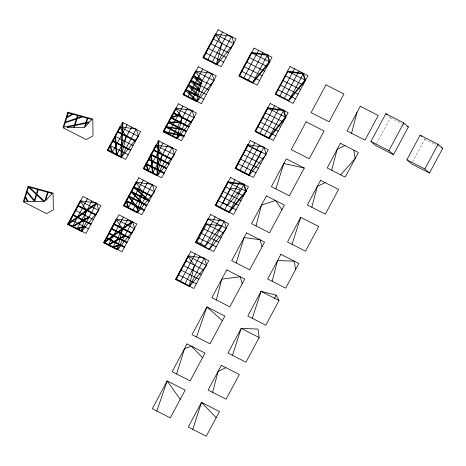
<?xml version="1.0" encoding="UTF-8"?>
<svg xmlns="http://www.w3.org/2000/svg" width="466" height="466" viewBox="0 0 466 466"><rect width="100%" height="100%" fill="white"/><g stroke="black" fill="none" stroke-linecap="round" stroke-linejoin="round"><path stroke-width="0.35" stroke-dasharray="2.33 1.75" d="M376.551 143.604L390.421 117.741L388.883 116.395M412.509 161.958L424.724 139.183L423.18 137.837M390.421 117.741L401.977 123.641M402.618 123.968L404.546 124.952M424.724 139.183L436.281 145.083M436.922 145.409L439.49 146.72"/><path stroke-width="0.7" d="M120.904 157.094L122.302 122.447M121.515 157.089L122.919 122.447M156.856 175.449L158.259 140.808M157.473 175.449L158.871 140.802M201.9 80.886L195.487 77.735L201.225 83.478M200.537 86.111L193.023 82.325L199.745 89.152M199.454 90.258L190.78 81.375M200.939 84.585L193.256 76.75M186.353 89.618L197.135 95.116L188.305 85.989M197.823 96.526L188.06 91.581L196.786 100.499M199.18 91.324L190.53 86.973L198.266 94.825M216.352 299.953L221.781 279.151L240.223 276.787L242.238 283.707M212.613 392.337L218.041 371.536L225.841 367.662M256.044 225.928L261.473 205.127L275.423 200.462L281.93 209.677M272.15 281.301L277.579 260.5L294.372 261.21L295.555 269.674M311.841 207.271L317.27 186.47L325.076 182.596M331.687 170.259L337.116 149.458L344.922 145.584M351.539 133.247L356.962 112.446M200.788 85.15L191.316 80.368M199.425 90.363L188.835 84.993M24.121 201.155L25.216 197.642M25.566 196.512L26.836 192.441M27.133 191.479L28.414 187.349M34.035 201.388L34.129 201.079M34.432 200.118L36.191 194.462M36.465 193.571L37.694 189.627M34.851 200.811L36.651 195.021M36.931 194.13L38.282 189.79M63.859 126.997L65.141 122.867M65.438 121.906L66.708 117.834M67.057 116.704L68.187 113.081M44.701 201.242L47.48 192.312M45.616 200.363L48.068 192.475M73.727 127.358L74.205 125.82M74.484 124.929L76.243 119.273M76.541 118.317L77.385 115.603M74.379 127.323L74.915 125.587M75.195 124.696L76.995 118.906M77.292 117.945L77.973 115.766M84.294 127.55L85.546 123.519M85.82 122.628L87.171 118.288M85.307 126.333L86.257 123.286M86.536 122.389L87.759 118.451M176.655 373.982L184.565 348.551L191.543 346.221L202.547 357.731M236.198 262.94L244.102 237.514L260.069 239.769L262.084 246.695M275.889 188.916L283.8 163.49L304.257 168.04L289.369 195.802L271.393 186.621L286.275 158.859L304.257 168.04M192.767 429.349L201.504 402.379L219.48 411.56L206.252 436.234L188.27 427.054L201.504 402.379L216.172 417.728M232.458 355.325L241.196 328.355L257.983 329.072L259.172 337.53L245.943 362.21L227.967 353.03L241.196 328.355L259.172 337.53M252.304 318.313L261.042 291.343L276.181 295.141L279.017 300.518L265.789 325.192L247.813 316.018L261.042 291.343L279.017 300.518M291.996 244.283L300.733 217.313L318.709 226.493L305.48 251.168L287.505 241.988L300.733 217.313M156.809 410.995L167.201 380.938L185.177 390.118L170.294 417.88L152.318 408.699L167.201 380.938L180.22 399.374M196.501 336.97L206.892 306.913L224.874 316.094L209.985 343.85L192.009 334.675L206.892 306.913L222.393 320.719M193.798 75.737L200.66 79.436L200.881 79.179M68.036 224.233L82.919 196.477L100.895 205.652L86.012 233.414L68.036 224.233L96.404 203.357L81.515 231.119M87.41 198.766L72.527 226.528L88.959 217.238M112.219 152.504L127.107 124.742M91.907 201.062L77.024 228.823L83.996 226.493M116.716 154.799L131.598 127.037M121.207 157.094L136.095 129.332M103.988 242.594L118.871 214.832L136.853 224.012L121.964 251.768L103.988 242.594L132.356 221.717L117.473 249.473M123.368 217.127L108.485 244.883L124.917 235.592M128.331 207.871L143.213 180.115M148.176 170.859L163.059 143.097M168.022 133.847L182.905 106.085M187.868 96.835L202.751 69.073M207.714 59.823L222.597 32.061M127.865 219.422L112.976 247.178L119.954 244.848M132.822 210.166L147.71 182.41M152.667 173.154L167.556 145.392M172.519 136.142L187.402 108.38M192.365 99.13L207.248 71.368M212.211 62.118L227.093 34.356M137.319 212.461L152.201 184.699M157.164 175.449L172.047 147.687M177.01 138.437L191.893 110.675M196.856 101.425L211.739 73.663M216.702 64.407L231.59 36.651M243.671 78.177L258.554 50.415M248.162 80.472L263.051 52.71M252.659 82.767L267.542 55.005M180.394 281.598L195.277 253.836M200.24 244.586L215.123 216.824M220.086 207.574L234.969 179.812M239.932 170.562L254.815 142.8M259.778 133.544L274.666 105.788M279.623 96.532L294.512 68.776M184.891 283.893L199.774 256.131M204.737 246.881L219.62 219.119M224.583 209.869L239.466 182.107M244.429 172.851L259.312 145.095M264.274 135.839L279.157 108.083M284.12 98.827L299.003 71.071M189.382 286.188L204.265 258.426M209.228 249.176L224.111 221.414M229.074 212.164L243.963 184.402M248.92 175.146L263.808 147.39M268.765 138.134L283.654 110.378M303.5 73.36L288.611 101.122L305.51 80.286L303.5 73.36L287.534 71.106L305.51 80.286M274.526 298.223L276.181 295.141M370.919 141.466L385.801 113.704L403.777 122.884L408.397 126.915L393.514 154.677L375.538 145.497L370.919 141.466L388.894 150.64L393.514 154.677M388.894 150.64L403.777 122.884M406.87 159.821L420.105 135.146L438.081 144.326L442.7 148.357L429.471 173.032L411.49 163.857L406.87 159.821L424.852 169.001L429.471 173.032M424.852 169.001L438.081 144.326M185.8 90.649L194.631 99.549L194.444 99.835M340.681 174.849L355.098 158.638L353.91 150.174M85.476 126.432L88.738 122.907M89.693 121.882L91.802 119.605M45.785 200.456L52.11 193.635M179.142 115.259L179.107 115.58M67.861 223.989L96.229 203.112M68.211 224.484L96.579 203.607M103.813 242.343L132.181 221.466M104.163 242.838L132.53 221.962M67.203 116.82L71.886 114.17M66.76 117.77L72.9 114.298M72.387 226.26L88.82 216.97M72.667 226.796L89.099 217.505M108.339 244.615L124.772 235.324M108.625 245.157L125.057 235.866M176.748 115.417L176.806 115.114M172.164 117.595L172.129 117.91M65.566 122.034L76.471 118.387M77.42 118.067L81.305 116.768M65.211 122.797L76.115 119.15M77.065 118.83L82.663 116.96M170.882 117.38L179.87 114.374M171.057 117.968L180.144 114.927M76.937 228.532L83.915 226.196M77.106 229.115L84.084 226.785M112.894 246.887L119.867 244.557M113.063 247.475L120.036 245.139M177.954 121.958L178.035 121.632M63.97 127.125L74.403 125.005M75.311 124.824L85.738 122.704M86.647 122.517L89.635 121.911M67.104 127.113L74.094 125.698M74.997 125.511L85.429 123.391M86.338 123.21L88.651 122.739M167.212 132.694L167.084 133.014M168.855 127.643L168.744 127.969M170.504 122.605L170.416 122.931M168.5 121.987L181 121.946M168.476 122.61L180.907 122.57M67.116 127.317L73.622 127.434M74.467 127.451L84.189 127.626M24.215 201.283L27.191 201.341M28.146 201.359L33.931 201.463M35.393 201.487L43.705 201.638M166.065 126.618L182.025 128.878M165.954 127.23L181.915 129.49M163.607 131.249L184.064 135.798M163.45 131.855L183.907 136.404M68.316 113.005L71.869 113.984M72.981 114.287L77.321 115.475M78.102 115.69L81.311 116.57M82.721 116.96L87.107 118.16M87.888 118.376L91.755 119.436M29.888 187.379L37.624 189.505M38.41 189.714L47.416 192.19M48.196 192.4L52.064 193.466M407.115 126.263L408.397 126.915M441.418 147.705L442.7 148.357M215.624 34.391L233.6 43.571M251.582 52.751L269.558 61.926M213.143 39.022L231.119 48.196M249.1 57.376L267.076 66.556M285.052 75.731L303.034 84.911M210.661 43.647L228.637 52.827M246.619 62.001L264.595 71.181M282.571 80.362L300.553 89.536M208.18 48.272L226.161 57.452M244.137 66.626L262.113 75.807M280.089 84.987L298.071 94.161M205.698 52.897L223.68 62.077M241.656 71.257L259.632 80.432M277.614 89.612L295.59 98.792M195.778 71.409L213.754 80.583M267.688 108.118L285.664 117.298M193.297 76.034L211.273 85.208M265.206 112.743L283.182 121.923M190.815 80.659L208.791 89.839M262.725 117.374L280.707 126.548M188.334 85.284L206.316 94.464M260.244 121.999L278.225 131.179M185.852 89.915L203.834 99.089M257.768 126.624L275.744 135.804M175.932 108.421L193.908 117.595M247.842 145.13L265.818 154.31M173.597 112.766L191.578 121.946M173.451 113.046L191.427 122.226M245.361 149.761L263.337 158.935M173.3 113.325L191.281 122.5M171.121 117.397L189.097 126.571M170.97 117.671L188.946 126.851M242.879 154.386L260.861 163.566M170.818 117.95L188.8 127.131M168.64 122.022L186.616 131.196M168.488 122.296L186.464 131.476M240.398 159.011L258.38 168.191M168.343 122.575L186.318 131.756M166.158 126.647L184.134 135.827M166.007 126.927L183.988 136.101M237.916 163.636L255.898 172.816M165.861 127.201L183.837 136.381M120.129 127.078L138.105 136.253M156.087 145.433L174.063 154.607M227.996 182.142L245.972 191.322M117.799 131.424L135.775 140.604M153.751 149.778L171.733 158.958M117.648 131.703L135.629 140.878M153.605 150.058L171.581 159.238M225.515 186.773L243.491 195.947M117.502 131.977L135.478 141.157M153.454 150.337L171.436 159.512M151.275 154.409L169.251 163.583M115.166 136.328L133.148 145.508M151.124 154.683L169.1 163.863M223.033 191.398L241.009 200.578M150.972 154.962L168.954 164.143M112.836 140.68L130.812 149.854M148.794 159.034L166.77 168.214M112.685 140.953L130.666 150.134M148.642 159.314L166.618 168.488M220.552 196.023L238.534 205.203M112.539 141.233L130.515 150.413M148.497 159.588L166.473 168.768M146.312 163.659L164.288 172.839M110.209 145.584L128.185 154.759M146.161 163.939L164.143 173.119M218.071 200.654L236.052 209.828M146.015 164.218L163.991 173.393M136.241 182.445L154.217 191.625M208.151 219.16L226.126 228.334M133.905 186.796L151.887 195.97M133.759 187.07L151.735 196.25M205.669 223.785L223.645 232.965M133.608 187.349L151.59 196.53M131.424 191.421L149.405 200.601M131.278 191.701L149.254 200.875M203.188 228.41L221.164 237.59M131.127 191.975L149.108 201.155M128.948 196.046L146.924 205.226M128.797 196.326L146.773 205.5M200.706 233.035L218.688 242.215M128.645 196.6L146.627 205.78M126.467 200.671L144.443 209.851M126.315 200.951L144.291 210.131M198.225 237.666L216.207 246.84M126.169 201.23L144.145 210.405M80.437 201.102L98.413 210.277M116.395 219.457L134.371 228.637M188.305 256.172L206.281 265.346M78.107 205.448L96.083 214.628M114.059 223.808L132.041 232.983M77.956 205.727L95.932 214.908M113.914 224.082L131.89 233.262M185.823 260.797L203.799 269.977M77.81 206.007L95.786 215.181M113.762 224.362L131.738 233.542M111.578 228.433L129.56 237.613M75.475 210.352L93.456 219.533M111.432 228.713L129.408 237.887M183.342 265.422L201.318 274.602M111.281 228.987L129.263 238.167M73.145 214.704L91.12 223.884M109.102 233.058L127.078 242.238M72.993 214.983L90.975 224.158M108.951 233.338L126.927 242.518M180.86 270.053L198.836 279.227M72.847 215.257L90.823 224.437M108.799 233.617L126.781 242.792M106.621 237.689L124.597 246.864M70.512 219.608L88.493 228.789M106.469 237.963L124.445 247.143M178.379 274.678L196.361 283.858M106.324 238.243L124.3 247.423M420.105 135.146L421.643 136.491M385.801 113.704L387.339 115.05M133.969 186.837L149.464 200.642M133.55 187.309L149.044 201.114M29.789 187.553L36.296 193.623M36.954 194.235L44.532 201.295M28.583 187.303L36.162 194.357M36.82 194.974L43.787 201.458M131.505 191.479L142.509 202.99M131.051 191.916L142.054 203.426M27.15 191.573L34.251 200.159M34.868 200.91L35.317 201.452M27.011 192.394L34.111 200.986M129.053 196.139L137.965 208.768M128.54 196.512L137.761 209.56M25.572 196.594L28.059 201.306M25.403 197.619L27.29 201.184M146.458 163.84L148.473 170.76M145.864 164.038L147.879 170.958M110.5 145.485L112.516 152.405M126.612 200.852L128.628 207.772M109.912 145.683L111.922 152.603M126.018 201.05L128.034 207.97M151.433 154.648L152.976 173.113M150.815 154.724L152.365 173.195M115.475 136.288L117.024 154.759M114.863 136.369L116.407 154.834M86.612 210.387L81.323 230.664L68.45 224.094L80.467 201.691L86.612 210.387M126.303 136.363L121.014 156.64L108.147 150.069L120.158 127.661L126.303 136.363M122.57 228.748L117.275 249.019L104.407 242.448L116.424 220.045L122.57 228.748M142.415 191.736L137.121 212.007L124.253 205.436L136.27 183.033L142.415 191.736M162.261 154.718L156.966 174.995L144.099 168.424L156.116 146.021L162.261 154.718M182.107 117.706L176.812 137.983L163.945 131.412L175.962 109.003L182.107 117.706M201.953 80.694L196.658 100.971L183.79 94.4L195.807 71.991L201.953 80.694M221.799 43.682L216.509 63.959L203.636 57.388L215.653 34.979L221.799 43.682M194.479 265.457L189.184 285.734L176.317 279.163L188.334 256.76L194.479 265.457M28.123 186.243L23.3 201.749L46.583 213.638L53.345 209.816L53.095 193.099L28.123 186.243M67.815 112.219L62.992 127.725L86.274 139.608L93.037 135.787L92.786 119.069L67.815 112.219M80.274 200.764L67.617 224.373L81.591 231.509L98.757 210.335L96.643 203.077L80.274 200.764M119.966 126.74L107.308 150.349L121.282 157.485L138.449 136.311L136.334 129.053L119.966 126.74M122.61 122.447L107.728 150.209L125.704 159.389L140.586 131.628L122.61 122.447M116.232 219.119L103.569 242.734L117.543 249.863L134.715 228.695L132.6 221.432L116.232 219.119M136.078 182.107L123.414 205.716L137.388 212.851L154.561 191.683L152.446 184.42L136.078 182.107M155.924 145.095L143.26 168.704L157.234 175.839L174.406 154.665L172.292 147.407L155.924 145.095M175.769 108.083L163.112 131.692L177.086 138.827L194.252 117.653L192.138 110.395L175.769 108.083M195.615 71.071L182.957 94.68L196.932 101.815L214.098 80.641L211.983 73.383L195.615 71.071M215.461 34.053L202.803 57.668L216.777 64.797L233.944 43.629L231.829 36.371L215.461 34.053M138.722 177.82L123.834 205.576L141.815 214.756L156.698 186.994L138.722 177.82M158.568 140.808L143.679 168.564L161.661 177.744L176.544 149.982L158.568 140.808M178.414 103.79L163.525 131.552L181.507 140.732L196.39 112.97L178.414 103.79M198.26 66.778L183.371 94.54L201.353 103.72L216.236 75.958L198.26 66.778M218.105 29.766L203.223 57.528L221.199 66.702L236.081 38.946L218.105 29.766M251.419 52.413L238.755 76.022L252.729 83.158L269.901 61.984L267.787 54.726L251.419 52.413M254.057 48.12L239.175 75.882L257.15 85.062L272.039 57.301L254.057 48.12M251.739 53.089L239.594 75.742L252.584 82.377L269.214 61.867L267.298 55.285L251.739 53.089M188.142 255.834L175.484 279.443L189.458 286.578L206.624 265.404L204.51 258.147L188.142 255.834M207.987 218.822L195.33 242.431L209.304 249.566L226.47 228.392L224.356 221.134L207.987 218.822M227.833 181.804L215.175 205.419L229.15 212.554L246.316 191.38L244.201 184.122L227.833 181.804M247.679 144.792L235.021 168.407L248.995 175.536L266.162 154.368L264.047 147.11L247.679 144.792M267.525 107.78L254.867 131.395L268.841 138.524L286.007 117.356L283.893 110.093L267.525 107.78M190.786 251.547L175.898 279.303L193.879 288.483L208.762 260.721L190.786 251.547M210.632 214.529L195.743 242.291L213.725 251.471L228.608 223.709L210.632 214.529M230.478 177.517L215.595 205.279L233.571 214.453L248.454 186.697L230.478 177.517M250.324 140.505L235.441 168.267L253.417 177.441L268.3 149.685L250.324 140.505M270.169 103.493L255.286 131.255L273.262 140.429L288.145 112.673L270.169 103.493M290.015 66.481L275.132 94.237L293.108 103.417L307.991 75.655L290.015 66.481M228.159 182.48L216.008 205.139L229.004 211.774L245.634 191.264L243.718 184.682L228.159 182.48M247.964 145.549L235.854 168.127L248.803 174.733L260.908 152.155L247.964 145.549M267.851 108.456L255.706 131.109L268.696 137.744L285.326 117.24L283.41 110.658L267.851 108.456M287.86 71.781L275.965 93.957L288.471 100.341L304.828 80.169L303.011 73.925L287.86 71.781M206.624 223.919L197.001 241.871L205.343 246.13L221.635 226.039L206.624 223.919M230.862 188.113L222.987 202.803L227.798 205.261L239.938 190.297L239.664 189.353L230.862 188.113M187.047 343.925L172.164 371.687L190.14 380.862L205.023 353.106L187.047 343.925M226.738 269.901L211.855 297.658L229.831 306.838L244.72 279.076L226.738 269.901M246.584 232.889L231.701 260.645L249.677 269.826L264.566 242.064L246.584 232.889M266.43 195.877L251.547 223.633L269.523 232.814L284.411 205.052L266.43 195.877M306.127 121.847L291.238 149.609L309.22 158.784L324.103 131.028L306.127 121.847M325.973 84.835L311.084 112.597L329.066 121.772L343.949 94.016L325.973 84.835M221.35 365.367L208.116 390.042L226.097 399.222L239.326 374.548L221.35 365.367M280.887 254.331L267.659 279.006L285.635 288.18L298.863 263.506L280.887 254.331M320.579 180.301L307.35 204.976L325.326 214.156L338.555 189.481L320.579 180.301M340.425 143.289L327.196 167.964L345.172 177.144L358.406 152.469L340.425 143.289M360.27 106.277L347.042 130.952L365.018 140.132L378.252 115.457L360.27 106.277"/></g></svg>
